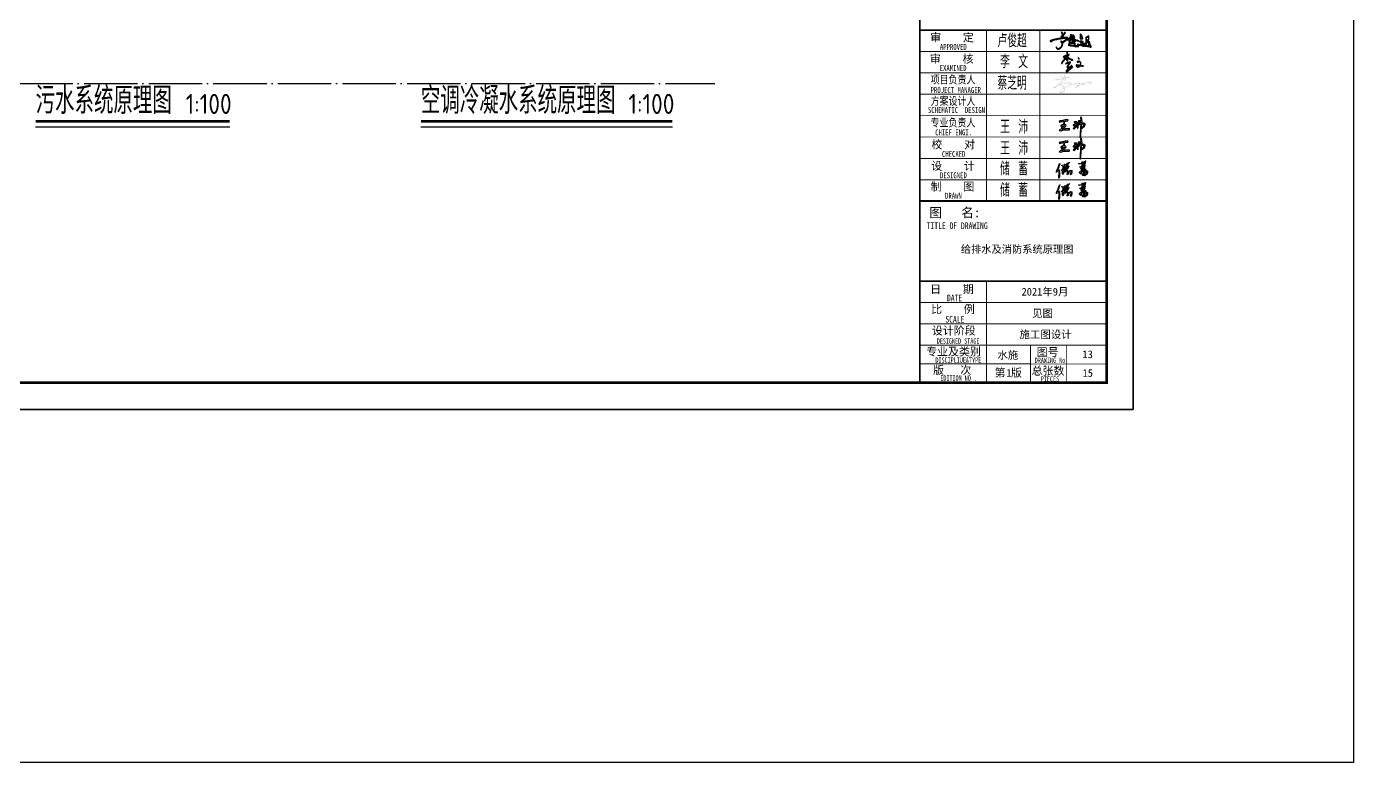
# Model space of a CAD drawing. Extents: x 27938 to 1507990, y 110129 to 923079.
# Drawn here: x 1253718 to 1303443, y 631062 to 658623 of the extents above; entities that cross this region are included whole.
import ezdxf
from ezdxf.enums import TextEntityAlignment as Align

# ---------------------------------------------------------------- set-up
doc = ezdxf.new("R2010")
doc.units = 0
doc.header["$LTSCALE"] = 1000
doc.header["$MEASUREMENT"] = 0
doc.linetypes.add('DASH', pattern=[0.35, 0.25, -0.1])
doc.linetypes.add('DOTE', pattern=[2.42, 2, -0.2, 0.02, -0.2])
for name, color, linetype in [('----给排水', 4, 'Continuous'), ('DIM_SYMB', 3, 'Continuous'), ('TWT', 7, 'Continuous'), ('TWT_TITLE', 7, 'Continuous'), ('图框', 140, 'Continuous'), ('图签文字', 147, 'Continuous'), ('电子签名-李文', 7, 'DASH'), ('签名-水', 7, 'Continuous')]:
    doc.layers.add(name, color=color, linetype=linetype)
doc.layers.add('可改文字', color=6, linetype='Continuous', lineweight=18)
doc.layers.add('图签', color=147, linetype='Continuous', lineweight=18)
doc.styles.get("Standard").update_dxf_attribs({"font": 'gbenor.shx', "bigfont": 'gbcbig.shx'})
doc.styles.add('宋体', font='', dxfattribs={"height": 50})
doc.styles.add('建筑图签-1', font='simhei.ttf', dxfattribs={"width": 0.7})
doc.styles.add('建筑图签-2', font='TXT.shx', dxfattribs={"width": 0.5, "bigfont": 'HZTXT.shx'})
doc.styles.get('宋体').set_extended_font_data('SimSun')

# ---------------------------------------------------------------- blocks, each defined once
blk = doc.blocks.new('ljc')
at = {"linetype": 'Continuous'}
h = blk.add_hatch(color=0, dxfattribs=at)
h.paths.add_polyline_path([(2023, 1568), (2019, 1564), (2020, 1562), (2024, 1562), (2022, 1552), (1955, 1538), (1933, 1530), (1930, 1527), (1929, 1525), (1931, 1523), (1944, 1524), (1946, 1526), (1942, 1528), (1960, 1535), (1967, 1535), (1975, 1538), (1985, 1539), (1998, 1543), (2010, 1544), (2018, 1547), (2025, 1546), (2035, 1549), (2061, 1550), (2052, 1537), (2042, 1528), (2028, 1521), (2023, 1521), (2018, 1526), (2015, 1527), (2013, 1525), (2013, 1521), (2019, 1516), (2022, 1508), (2022, 1494), (2012, 1477), (2000, 1469), (1988, 1467), (1982, 1473), (1980, 1480), (1978, 1482), (1978, 1475), (1981, 1468), (1988, 1463), (1994, 1463), (2005, 1467), (2018, 1478), (2027, 1493), (2028, 1504), (2025, 1517), (2033, 1518), (2054, 1533), (2067, 1549), (2067, 1552), (2064, 1555), (2029, 1553), (2036, 1575), (2049, 1591), (2047, 1593), (2043, 1592), (2028, 1573), (2025, 1589), (2021, 1597), (2018, 1599), (2017, 1597), (2020, 1590)])
h.paths.add_polyline_path([(2081, 1522), (2081, 1528), (2075, 1541), (2093, 1562), (2097, 1572), (2094, 1577), (2087, 1576), (2089, 1572), (2092, 1572), (2091, 1567), (2080, 1551), (2066, 1537), (2065, 1535), (2067, 1533), (2073, 1535), (2077, 1523), (2077, 1513), (2072, 1496), (2072, 1492), (2074, 1490), (2078, 1494), (2083, 1510), (2099, 1510), (2119, 1507), (2119, 1500), (2116, 1496), (2108, 1493), (2087, 1496), (2084, 1492), (2087, 1489), (2103, 1488), (2122, 1483), (2140, 1484), (2148, 1482), (2152, 1486), (2152, 1491), (2148, 1488), (2125, 1488), (2114, 1490), (2124, 1499), (2126, 1509), (2121, 1512), (2119, 1511), (2108, 1514), (2124, 1523), (2132, 1532), (2130, 1535), (2121, 1536), (2115, 1533), (2109, 1533), (2123, 1555), (2121, 1559), (2114, 1557), (2116, 1564), (2115, 1569), (2111, 1573), (2105, 1572), (2093, 1554)])
h.paths.add_polyline_path([(2089, 1535), (2097, 1535), (2112, 1551), (2116, 1552), (2111, 1543), (2099, 1528), (2101, 1526), (2114, 1528), (2121, 1531), (2124, 1530), (2118, 1524), (2101, 1515), (2084, 1514), (2084, 1518)], flags=16)
h.paths.add_polyline_path([(2093, 1537), (2095, 1540), (2103, 1546), (2096, 1537)], flags=16)
h.paths.add_polyline_path([(2093, 1544), (2094, 1549), (2106, 1568), (2109, 1569), (2111, 1567), (2108, 1554), (2104, 1550)], flags=16)
h.paths.add_polyline_path([(2141, 1534), (2138, 1533), (2137, 1531), (2142, 1527), (2155, 1522), (2158, 1523), (2153, 1528)])
h.paths.add_polyline_path([(2175, 1522), (2173, 1524), (2172, 1546), (2183, 1545), (2185, 1547), (2183, 1557), (2178, 1566), (2177, 1561), (2180, 1556), (2181, 1550), (2175, 1550), (2170, 1554), (2169, 1574), (2171, 1574), (2175, 1569), (2176, 1571), (2170, 1579), (2167, 1579), (2165, 1577), (2164, 1562), (2166, 1553), (2163, 1553), (2162, 1551), (2167, 1547), (2169, 1537), (2169, 1524), (2166, 1521), (2165, 1517), (2168, 1513), (2170, 1513), (2173, 1517), (2180, 1517), (2178, 1502), (2175, 1500), (2167, 1499), (2175, 1496), (2180, 1497), (2183, 1500), (2184, 1511), (2187, 1521), (2185, 1523)])
h.paths.add_polyline_path([(2233, 1542), (2233, 1564), (2231, 1567), (2215, 1558), (2210, 1557), (2206, 1552), (2211, 1548), (2211, 1551), (2229, 1560), (2228, 1542), (2227, 1537), (2224, 1533), (2220, 1534), (2213, 1542), (2211, 1543), (2209, 1541), (2209, 1508), (2189, 1508), (2187, 1506), (2191, 1503), (2213, 1503), (2217, 1511), (2222, 1516), (2232, 1518), (2234, 1513), (2234, 1505), (2227, 1505), (2232, 1502), (2232, 1500), (2228, 1497), (2229, 1493), (2239, 1495), (2243, 1489), (2243, 1486), (2212, 1492), (2189, 1492), (2179, 1494), (2176, 1496), (2167, 1496), (2164, 1498), (2154, 1499), (2147, 1503), (2144, 1503), (2143, 1501), (2144, 1498), (2153, 1494), (2174, 1491), (2186, 1487), (2211, 1487), (2222, 1484), (2230, 1484), (2243, 1480), (2249, 1480), (2251, 1482), (2244, 1496), (2246, 1499), (2238, 1503), (2239, 1513), (2237, 1520), (2233, 1523), (2224, 1522), (2214, 1516), (2212, 1522), (2213, 1536), (2220, 1530), (2228, 1530), (2230, 1532)])
at = {"color": 0, "linetype": 'Continuous', "elevation": 16426272}
for points in [[(1930, 1527), (1929, 1525), (1931, 1523), (1944, 1524), (1946, 1526), (1942, 1528), (1960, 1535), (1967, 1535), (1975, 1538), (1985, 1539), (1998, 1543), (2010, 1544), (2018, 1547), (2025, 1546), (2035, 1549), (2061, 1550), (2052, 1537), (2042, 1528), (2028, 1521), (2023, 1521), (2018, 1526), (2015, 1527), (2013, 1525), (2013, 1521), (2019, 1516), (2022, 1508), (2022, 1494), (2012, 1477), (2000, 1469), (1988, 1467), (1982, 1473), (1980, 1480), (1978, 1482), (1978, 1475), (1981, 1468), (1988, 1463), (1994, 1463), (2005, 1467), (2018, 1478), (2027, 1493), (2028, 1504), (2025, 1517), (2033, 1518), (2054, 1533), (2067, 1549), (2067, 1552), (2064, 1555), (2029, 1553), (2036, 1575), (2049, 1591), (2047, 1593), (2043, 1592), (2028, 1573), (2025, 1589), (2021, 1597), (2018, 1599), (2017, 1597), (2020, 1590), (2023, 1568), (2019, 1564), (2020, 1562), (2024, 1562), (2022, 1552), (1955, 1538), (1933, 1530), (1930, 1527)], [(2016, 1561), (2015, 1560), (2017, 1560), (2016, 1561)], [(2017, 1562), (2016, 1561), (2019, 1561), (2017, 1562)], [(2066, 1537), (2065, 1535), (2067, 1533), (2073, 1535), (2077, 1523), (2077, 1513), (2072, 1496), (2072, 1492), (2074, 1490), (2078, 1494), (2083, 1510), (2099, 1510), (2119, 1507), (2119, 1500), (2116, 1496), (2108, 1493), (2087, 1496), (2084, 1492), (2087, 1489), (2103, 1488), (2122, 1483), (2140, 1484), (2148, 1482), (2152, 1486), (2152, 1491), (2148, 1488), (2125, 1488), (2114, 1490), (2124, 1499), (2126, 1509), (2121, 1512), (2119, 1511), (2108, 1514), (2124, 1523), (2132, 1532), (2130, 1535), (2121, 1536), (2115, 1533), (2109, 1533), (2123, 1555), (2121, 1559), (2114, 1557), (2116, 1564), (2115, 1569), (2111, 1573), (2105, 1572), (2093, 1554), (2081, 1522), (2081, 1528), (2075, 1541), (2093, 1562), (2097, 1572), (2094, 1577), (2087, 1576), (2089, 1572), (2092, 1572), (2091, 1567), (2080, 1551), (2066, 1537)], [(2093, 1544), (2094, 1549), (2106, 1568), (2109, 1569), (2111, 1567), (2108, 1554), (2104, 1550), (2093, 1544)], [(2144, 1503), (2143, 1501), (2144, 1498), (2153, 1494), (2174, 1491), (2186, 1487), (2211, 1487), (2222, 1484), (2230, 1484), (2243, 1480), (2249, 1480), (2251, 1482), (2244, 1496), (2246, 1499), (2238, 1503), (2239, 1513), (2237, 1520), (2233, 1523), (2224, 1522), (2214, 1516), (2212, 1522), (2213, 1536), (2220, 1530), (2228, 1530), (2230, 1532), (2233, 1542), (2233, 1564), (2231, 1567), (2215, 1558), (2210, 1557), (2206, 1552), (2211, 1548), (2211, 1551), (2229, 1560), (2228, 1542), (2227, 1537), (2224, 1533), (2220, 1534), (2213, 1542), (2211, 1543), (2209, 1541), (2209, 1508), (2189, 1508), (2187, 1506), (2191, 1503), (2213, 1503), (2217, 1511), (2222, 1516), (2232, 1518), (2234, 1513), (2234, 1505), (2227, 1505), (2232, 1502), (2232, 1500), (2228, 1497), (2229, 1493), (2239, 1495), (2243, 1489), (2243, 1486), (2212, 1492), (2189, 1492), (2179, 1494), (2176, 1496), (2167, 1496), (2164, 1498), (2154, 1499), (2147, 1503), (2144, 1503)], [(2163, 1553), (2162, 1551), (2167, 1547), (2169, 1537), (2169, 1524), (2166, 1521), (2165, 1517), (2168, 1513), (2170, 1513), (2173, 1517), (2180, 1517), (2178, 1502), (2175, 1500), (2167, 1499), (2175, 1496), (2180, 1497), (2183, 1500), (2184, 1511), (2187, 1521), (2185, 1523), (2175, 1522), (2173, 1524), (2172, 1546), (2183, 1545), (2185, 1547), (2183, 1557), (2178, 1566), (2177, 1561), (2180, 1556), (2181, 1550), (2175, 1550), (2170, 1554), (2169, 1574), (2171, 1574), (2175, 1569), (2176, 1571), (2170, 1579), (2167, 1579), (2165, 1577), (2164, 1562), (2166, 1553), (2163, 1553)], [(2177, 1569), (2176, 1570), (2175, 1567), (2177, 1565), (2177, 1569)], [(2084, 1514), (2084, 1518), (2089, 1535), (2097, 1535), (2112, 1551), (2116, 1552), (2111, 1543), (2099, 1528), (2101, 1526), (2114, 1528), (2121, 1531), (2124, 1530), (2118, 1524), (2101, 1515), (2084, 1514)], [(2093, 1537), (2095, 1540), (2103, 1546), (2096, 1537), (2093, 1537)], [(2138, 1533), (2137, 1531), (2142, 1527), (2155, 1522), (2158, 1523), (2153, 1528), (2141, 1534), (2138, 1533)]]:
    blk.add_lwpolyline(points, dxfattribs=at)
blk = doc.blocks.new('A$C44B256A7')
at = {"layer": '电子签名-李文'}
h = blk.add_hatch(color=0, dxfattribs=at)
h.dxf.hatch_style = 1
h.paths.add_polyline_path([(934, -1198), (941, -1210), (956, -1216), (968, -1207), (992, -1199), (1012, -1194), (1037, -1192), (1054, -1200), (1076, -1215), (1093, -1230), (1096, -1243), (1095, -1265), (1092, -1286), (1086, -1310), (1075, -1335), (1059, -1365), (1039, -1388), (1024, -1405), (1007, -1416), (991, -1423), (973, -1429), (958, -1429), (945, -1423), (936, -1414), (927, -1402), (919, -1391), (910, -1376), (910, -1366), (915, -1361), (935, -1366), (957, -1369), (977, -1373), (1002, -1377), (1020, -1380), (1055, -1386), (1075, -1389), (1102, -1393), (1140, -1392), (1169, -1396), (1199, -1396), (1222, -1404), (1226, -1395), (1230, -1384), (1221, -1380), (1202, -1379), (1168, -1378), (1110, -1373), (1073, -1371), (1046, -1369), (997, -1351), (972, -1349), (946, -1344), (925, -1342), (903, -1340), (893, -1348), (890, -1366), (894, -1381), (897, -1390), (916, -1418), (935, -1434), (951, -1442), (978, -1445), (993, -1442), (1013, -1435), (1029, -1424), (1042, -1415), (1055, -1395), (1073, -1371), (1079, -1362), (1095, -1333), (1111, -1306), (1111, -1281), (1114, -1251), (1116, -1233), (1101, -1208), (1084, -1194), (1069, -1182), (1055, -1176), (1037, -1171), (1016, -1172), (990, -1176), (970, -1183), (958, -1186), (940, -1186), (934, -1191)])
h.paths.add_polyline_path([(987, -1030), (1007, -1049), (1020, -1066), (1032, -1071), (1036, -1064), (1030, -1052), (1020, -1039), (1013, -1028), (1006, -1017), (992, -1016), (986, -1024)])
h.paths.add_polyline_path([(395, -1278), (403, -1295), (420, -1295), (516, -1261), (580, -1237), (606, -1225), (604, -1242), (569, -1289), (521, -1338), (502, -1370), (469, -1415), (459, -1437), (466, -1461), (473, -1463), (505, -1473), (561, -1464), (589, -1463), (635, -1455), (656, -1452), (683, -1449), (699, -1446), (687, -1462), (666, -1475), (650, -1485), (642, -1496), (607, -1527), (583, -1544), (580, -1546), (575, -1557), (545, -1583), (532, -1592), (516, -1602), (509, -1608), (462, -1636), (449, -1640), (446, -1634), (474, -1608), (494, -1591), (506, -1568), (523, -1548), (531, -1543), (553, -1516), (584, -1491), (603, -1465), (635, -1430), (668, -1402), (694, -1383), (693, -1366), (669, -1376), (650, -1395), (619, -1417), (594, -1442), (569, -1472), (533, -1499), (492, -1545), (460, -1590), (425, -1625), (417, -1648), (432, -1658), (463, -1657), (488, -1643), (516, -1628), (543, -1606), (571, -1586), (603, -1554), (635, -1533), (664, -1502), (690, -1485), (715, -1464), (726, -1446), (732, -1424), (710, -1420), (656, -1427), (590, -1434), (534, -1446), (510, -1444), (492, -1444), (486, -1428), (519, -1384), (565, -1324), (604, -1274), (630, -1231), (626, -1201), (589, -1206), (563, -1218), (528, -1229), (519, -1232), (499, -1236), (473, -1243), (448, -1253), (428, -1261), (405, -1271), (394, -1276)])
edge = h.paths.add_edge_path()
edge.add_line((470, -744), (463, -751))
edge.add_line((479, -744), (470, -744))
edge.add_line((486, -757), (479, -744))
edge.add_line((488, -983), (488, -948))
edge.add_line((505, -985), (488, -983))
edge.add_line((531, -998), (505, -985))
edge.add_line((559, -1019), (531, -998))
edge.add_line((586, -1042), (559, -1019))
edge.add_line((649, -1079), (586, -1042))
edge.add_line((698, -1095), (649, -1079))
edge.add_line((735, -1105), (698, -1095))
edge.add_line((727, -1120), (735, -1105))
edge.add_line((692, -1122), (727, -1120))
edge.add_line((655, -1122), (692, -1122))
edge.add_line((675, -1107), (655, -1122))
edge.add_line((627, -1093), (675, -1107))
edge.add_line((570, -1058), (627, -1093))
edge.add_line((495, -1007), (570, -1058))
edge.add_line((490, -1012), (495, -1007))
edge.add_line((495, -1144), (490, -1012))
edge.add_line((491, -1152), (495, -1144))
edge.add_line((471, -1149), (491, -1152))
edge.add_line((413, -1057), (471, -1149))
edge.add_line((371, -1021), (413, -1057))
edge.add_line((341, -1002), (371, -1021))
edge.add_line((314, -991), (341, -1002))
edge.add_line((286, -969), (314, -991))
edge.add_line((297, -954), (286, -969))
edge.add_line((497, -860), (487, -865))
edge.add_line((563, -849), (497, -860))
edge.add_line((565, -866), (563, -849))
edge.add_line((448, -990), (471, -966))
edge.add_line((239, -1246), (448, -990))
edge.add_line((247, -1268), (239, -1246))
edge.add_line((227, -1272), (247, -1268))
edge.add_line((213, -1252), (227, -1272))
edge.add_line((221, -1213), (213, -1252))
edge.add_line((366, -1049), (221, -1213))
edge.add_line((531, -873), (487, -920))
edge.add_line((523, -874), (531, -873))
edge.add_line((444, -905), (468, -895))
edge.add_line((350, -952), (444, -905))
edge.add_line((322, -977), (350, -952))
edge.add_line((376, -998), (322, -977))
edge.add_line((410, -1028), (376, -998))
edge.add_line((430, -1046), (410, -1028))
edge.add_line((458, -1093), (430, -1046))
edge.add_line((476, -1116), (458, -1093))
edge.add_line((463, -751), (470, -938))
h = blk.add_hatch(color=0, dxfattribs=at)
h.dxf.hatch_style = 1
h.paths.add_polyline_path([(401, -1047), (383, -1031), (366, -1049), (221, -1213), (213, -1252), (227, -1272), (247, -1268), (239, -1246)])
h.paths.add_polyline_path([(414, -1032), (410, -1028), (397, -1017), (383, -1031), (401, -1047)])
h = blk.add_hatch(color=0, dxfattribs=at)
h.dxf.hatch_style = 1
h.paths.add_polyline_path([(322, -977), (350, -952), (444, -905), (468, -895), (468, -874), (297, -954), (286, -969), (314, -991), (341, -1002), (371, -1021), (383, -1031), (397, -1017), (376, -998)])
h = blk.add_hatch(color=0, dxfattribs=at)
h.dxf.hatch_style = 1
h.paths.add_polyline_path([(470, -938), (397, -1017), (414, -1031), (448, -990), (471, -966), (476, -1116), (458, -1093), (430, -1046), (414, -1032), (401, -1047), (413, -1057), (471, -1149), (491, -1152), (495, -1144), (490, -1012), (495, -1007), (570, -1058), (627, -1093), (675, -1107), (655, -1122), (692, -1122), (727, -1120), (735, -1105), (698, -1095), (649, -1079), (586, -1042), (559, -1019), (531, -998), (505, -985), (488, -983), (488, -948), (565, -866), (563, -849), (497, -860), (487, -865), (486, -757), (479, -744), (470, -744), (463, -751)])
h.paths.add_polyline_path([(487, -888), (535, -869), (487, -920)], flags=16)
h = blk.add_hatch(color=0, dxfattribs=at)
h.dxf.hatch_style = 1
h.paths.add_polyline_path([(604, -1432), (594, -1442), (576, -1464), (589, -1463), (607, -1460), (636, -1429)])
h.paths.add_polyline_path([(1055, -1386), (1061, -1387), (1073, -1371), (1055, -1370), (1043, -1384)])
at = {"layer": '电子签名-李文', "color": 0}
for p, q in [((221, -1213, 0), (213, -1252, 0)), ((366, -1049, 0), (221, -1213, 0)), ((239, -1246, 0), (448, -990, 0)), ((297, -954, 0), (286, -969, 0)), ((286, -969, 0), (314, -991, 0)), ((468, -874, 0), (297, -954, 0)), ((314, -991, 0), (341, -1002, 0)), ((322, -977, 0), (350, -952, 0)), ((376, -998, 0), (322, -977, 0)), ((341, -1002, 0), (371, -1021, 0)), ((350, -952, 0), (444, -905, 0)), ((470, -938, 0), (366, -1049, 0)), ((371, -1021, 0), (413, -1057, 0)), ((410, -1028, 0), (376, -998, 0)), ((430, -1046, 0), (410, -1028, 0)), ((413, -1057, 0), (471, -1149, 0)), ((458, -1093, 0), (430, -1046, 0)), ((444, -905, 0), (468, -895, 0)), ((448, -990, 0), (471, -966, 0)), ((476, -1116, 0), (458, -1093, 0)), ((470, -744, 0), (463, -751, 0)), ((463, -751, 0), (470, -938, 0)), ((479, -744, 0), (470, -744, 0)), ((471, -966, 0), (476, -1116, 0)), ((471, -1149, 0), (491, -1152, 0)), ((486, -757, 0), (479, -744, 0)), ((487, -865, 0), (486, -757, 0)), ((497, -860, 0), (487, -865, 0)), ((531, -873, 0), (487, -920, 0)), ((487, -888, 0), (523, -874, 0)), ((487, -920, 0), (487, -888, 0)), ((488, -948, 0), (565, -866, 0)), ((488, -983, 0), (488, -948, 0)), ((505, -985, 0), (488, -983, 0)), ((490, -1012, 0), (495, -1007, 0)), ((495, -1144, 0), (490, -1012, 0)), ((491, -1152, 0), (495, -1144, 0)), ((495, -1007, 0), (570, -1058, 0)), ((563, -849, 0), (497, -860, 0)), ((531, -998, 0), (505, -985, 0)), ((523, -874, 0), (531, -873, 0)), ((559, -1019, 0), (531, -998, 0)), ((586, -1042, 0), (559, -1019, 0)), ((565, -866, 0), (563, -849, 0)), ((570, -1058, 0), (627, -1093, 0)), ((649, -1079, 0), (586, -1042, 0)), ((627, -1093, 0), (675, -1107, 0)), ((698, -1095, 0), (649, -1079, 0)), ((675, -1107, 0), (655, -1122, 0)), ((655, -1122, 0), (692, -1122, 0)), ((692, -1122, 0), (727, -1120, 0)), ((735, -1105, 0), (698, -1095, 0)), ((727, -1120, 0), (735, -1105, 0)), ((213, -1252, 0), (227, -1272, 0)), ((227, -1272, 0), (247, -1268, 0)), ((247, -1268, 0), (239, -1246, 0))]:
    blk.add_line(p, q, dxfattribs=at)
at = {"layer": '电子签名-李文', "color": 0, "elevation": 0}
for points in [[(395, -1278), (403, -1295), (420, -1295), (516, -1261), (580, -1237), (606, -1225), (604, -1242), (569, -1289), (521, -1338), (502, -1370), (469, -1415), (459, -1437), (466, -1461), (473, -1463), (505, -1473), (561, -1464), (589, -1463), (635, -1455), (656, -1452), (683, -1449), (699, -1446), (687, -1462), (666, -1475), (650, -1485), (642, -1496), (607, -1527), (583, -1544), (580, -1546), (575, -1557), (545, -1583), (532, -1592), (516, -1602), (509, -1608), (462, -1636), (449, -1640), (446, -1634), (474, -1608), (494, -1591), (506, -1568), (523, -1548), (531, -1543), (553, -1516), (584, -1491), (603, -1465), (635, -1430), (668, -1402), (694, -1383), (693, -1366), (669, -1376), (650, -1395), (619, -1417), (594, -1442), (569, -1472), (533, -1499), (492, -1545), (460, -1590), (425, -1625), (417, -1648), (432, -1658), (463, -1657), (488, -1643), (516, -1628), (543, -1606), (571, -1586), (603, -1554), (635, -1533), (664, -1502), (690, -1485), (715, -1464), (726, -1446), (732, -1424), (710, -1420), (656, -1427), (590, -1434), (534, -1446), (510, -1444), (492, -1444), (486, -1428), (519, -1384), (565, -1324), (604, -1274), (630, -1231), (626, -1201), (589, -1206), (563, -1218), (528, -1229), (519, -1232), (499, -1236), (473, -1243), (448, -1253), (428, -1261), (405, -1271), (394, -1276), (395, -1278)], [(934, -1198), (941, -1210), (956, -1216), (968, -1207), (992, -1199), (1012, -1194), (1037, -1192), (1054, -1200), (1076, -1215), (1093, -1230), (1096, -1243), (1095, -1265), (1092, -1286), (1086, -1310), (1075, -1335), (1059, -1365), (1039, -1388), (1024, -1405), (1007, -1416), (991, -1423), (973, -1429), (958, -1429), (945, -1423), (936, -1414), (927, -1402), (919, -1391), (910, -1376), (910, -1366), (915, -1361), (935, -1366), (957, -1369), (977, -1373), (1002, -1377), (1020, -1380), (1055, -1386), (1075, -1389), (1102, -1393), (1140, -1392), (1169, -1396), (1199, -1396), (1222, -1404), (1226, -1395), (1230, -1384), (1221, -1380), (1202, -1379), (1168, -1378), (1110, -1373), (1073, -1371), (1046, -1369), (997, -1351), (972, -1349), (946, -1344), (925, -1342), (903, -1340), (893, -1348), (890, -1366), (894, -1381), (897, -1390), (916, -1418), (935, -1434), (951, -1442), (978, -1445), (993, -1442), (1013, -1435), (1029, -1424), (1042, -1415), (1055, -1395), (1073, -1371), (1079, -1362), (1095, -1333), (1111, -1306), (1111, -1281), (1114, -1251), (1116, -1233), (1101, -1208), (1084, -1194), (1069, -1182), (1055, -1176), (1037, -1171), (1016, -1172), (990, -1176), (970, -1183), (958, -1186), (940, -1186), (934, -1191), (934, -1198)], [(987, -1030), (1007, -1049), (1020, -1066), (1032, -1071), (1036, -1064), (1030, -1052), (1020, -1039), (1013, -1028), (1006, -1017), (992, -1016), (986, -1024), (987, -1030)]]:
    blk.add_lwpolyline(points, dxfattribs=at)
blk = doc.blocks.new('jhsarg')
at = {"linetype": 'Continuous'}
h = blk.add_hatch(color=256, dxfattribs=at)
h.paths.add_polyline_path([(375.5, 273), (366.5, 254), (364.5, 243), (362.5, 241), (363.5, 239), (364.5, 238), (367.5, 247), (366.5, 248), (376.5, 269), (384.5, 292), (388.5, 297), (386.5, 299), (381.5, 293)])
h.paths.add_polyline_path([(381.5, 251), (376.5, 258), (374.5, 258), (373.5, 256), (378.5, 251), (381.5, 238), (380.5, 200), (382.5, 199), (384.5, 213), (383.5, 242)])
h.paths.add_polyline_path([(410.5, 284), (403.5, 289), (399.5, 288), (399.5, 285), (404.5, 283), (405.5, 284), (409.5, 279), (409.5, 270), (404.5, 259), (407.5, 261), (411.5, 269), (412.5, 279)], flags=17)
h.paths.add_polyline_path([(441.5, 296), (452.5, 305), (454.5, 310), (447.5, 304), (439.5, 304), (437.5, 298), (433.5, 295), (424.5, 293), (418.5, 294), (416.5, 292), (420.5, 286), (420.5, 272), (417.5, 255), (410.5, 236), (408.5, 238), (408.5, 243), (405.5, 250), (400.5, 255), (397.5, 255), (397.5, 253), (403.5, 248), (405.5, 244), (405.5, 228), (408.5, 224), (410.5, 226), (414.5, 235), (421.5, 269), (421.5, 289), (435.5, 293), (435.5, 285), (426.5, 261), (429.5, 260), (433.5, 268), (439.5, 275), (441.5, 273), (438.5, 265), (424.5, 242), (428.5, 241), (429.5, 247), (433.5, 251), (435.5, 251), (438.5, 247), (439.5, 235), (436.5, 223), (440.5, 222), (451.5, 241), (457.5, 247), (463.5, 250), (466.5, 247), (466.5, 244), (460.5, 230), (460.5, 223), (464.5, 220), (467.5, 225), (470.5, 239), (469.5, 241), (471.5, 245), (466.5, 252), (461.5, 253), (451.5, 246), (442.5, 233), (441.5, 248), (438.5, 254), (435.5, 256), (439.5, 261), (448.5, 281), (447.5, 284), (445.5, 284), (439.5, 280), (437.5, 277), (435.5, 278)])
h.paths.add_polyline_path([(545.5, 311), (540.5, 311), (539.5, 308), (541.5, 305), (539.5, 303), (526.5, 300), (518.5, 300), (517.5, 298), (521.5, 295), (527.5, 298), (539.5, 300), (541.5, 295), (540.5, 284), (537.5, 281), (524.5, 276), (527.5, 273), (538.5, 278), (541.5, 277), (543.5, 280), (547.5, 282), (551.5, 279), (546.5, 274), (531.5, 265), (532.5, 263), (535.5, 263), (548.5, 271), (550.5, 270), (542.5, 261), (536.5, 257), (538.5, 252), (530.5, 247), (523.5, 239), (523.5, 235), (528.5, 234), (528.5, 229), (531.5, 227), (533.5, 229), (534.5, 236), (546.5, 247), (553.5, 250), (565.5, 250), (570.5, 244), (557.5, 236), (555.5, 237), (555.5, 241), (557.5, 246), (552.5, 246), (553.5, 234), (544.5, 223), (544.5, 218), (546.5, 216), (559.5, 215), (572.5, 224), (579.5, 235), (579.5, 241), (577.5, 246), (567.5, 254), (565.5, 259), (566.5, 261), (561.5, 263), (560.5, 261), (564.5, 255), (563.5, 253), (551.5, 253), (540.5, 247), (536.5, 243), (534.5, 244), (537.5, 249), (554.5, 262), (553.5, 265), (550.5, 265), (551.5, 267), (553.5, 265), (552.5, 268), (560.5, 276), (560.5, 278), (556.5, 281), (563.5, 287), (563.5, 289), (557.5, 291), (562.5, 304), (564.5, 317), (561.5, 317), (559.5, 313), (547.5, 308)])
h.paths.add_polyline_path([(558.5, 309), (558.5, 300), (554.5, 299), (550.5, 302), (546.5, 300), (548.5, 297), (552.5, 296), (550.5, 290), (544.5, 285), (542.5, 288), (543.5, 289), (544.5, 302)], flags=16)
h.paths.add_polyline_path([(552.5, 290), (553.5, 289), (551.5, 289)], flags=16)
h.paths.add_polyline_path([(549.5, 283), (550.5, 282), (548.5, 282)], flags=16)
h.paths.add_polyline_path([(553.5, 284), (554.5, 283), (552.5, 283), (553.5, 282), (551.5, 282), (552.5, 283)], flags=16)
h.paths.add_polyline_path([(571.5, 248), (575.5, 243), (576.5, 236), (567.5, 223), (559.5, 217), (555.5, 219), (555.5, 225), (556.5, 226), (557.5, 233), (571.5, 244)], flags=16)
h.paths.add_polyline_path([(550.5, 226), (553.5, 226), (554.5, 219), (549.5, 219), (549.5, 225)], flags=16)
for points in [[(363.5, 239), (362.5, 241), (364.5, 243), (366.5, 254), (375.5, 273), (381.5, 293), (386.5, 299), (388.5, 297), (384.5, 292), (376.5, 269), (366.5, 248), (367.5, 247), (364.5, 238), (363.5, 239)], [(397.5, 253), (397.5, 255), (400.5, 255), (405.5, 250), (408.5, 243), (408.5, 238), (410.5, 236), (417.5, 255), (420.5, 272), (420.5, 286), (416.5, 292), (418.5, 294), (424.5, 293), (433.5, 295), (437.5, 298), (439.5, 304), (447.5, 304), (454.5, 310), (452.5, 305), (441.5, 296), (435.5, 278), (437.5, 277), (439.5, 280), (445.5, 284), (447.5, 284), (448.5, 281), (439.5, 261), (435.5, 256), (438.5, 254), (441.5, 248), (442.5, 233), (451.5, 246), (461.5, 253), (466.5, 252), (471.5, 245), (469.5, 241), (470.5, 239), (467.5, 225), (464.5, 220), (460.5, 223), (460.5, 230), (466.5, 244), (466.5, 247), (463.5, 250), (457.5, 247), (451.5, 241), (440.5, 222), (436.5, 223), (439.5, 235), (438.5, 247), (435.5, 251), (433.5, 251), (429.5, 247), (428.5, 241), (424.5, 242), (438.5, 265), (441.5, 273), (439.5, 275), (433.5, 268), (429.5, 260), (426.5, 261), (435.5, 285), (435.5, 293), (421.5, 289), (421.5, 269), (414.5, 235), (410.5, 226), (408.5, 224), (405.5, 228), (405.5, 244), (403.5, 248), (397.5, 253)], [(399.5, 285), (399.5, 288), (403.5, 289), (410.5, 284), (412.5, 279), (411.5, 269), (407.5, 261), (404.5, 259), (409.5, 270), (409.5, 279), (405.5, 284), (404.5, 283), (399.5, 285)], [(517.5, 298), (518.5, 300), (526.5, 300), (539.5, 303), (541.5, 305), (539.5, 308), (540.5, 311), (545.5, 311), (547.5, 308), (559.5, 313), (561.5, 317), (564.5, 317), (562.5, 304), (557.5, 291), (563.5, 289), (563.5, 287), (556.5, 281), (560.5, 278), (560.5, 276), (552.5, 268), (554.5, 262), (537.5, 249), (534.5, 244), (536.5, 243), (540.5, 247), (551.5, 253), (563.5, 253), (564.5, 255), (560.5, 261), (561.5, 263), (566.5, 261), (565.5, 259), (567.5, 254), (577.5, 246), (579.5, 241), (579.5, 235), (572.5, 224), (559.5, 215), (546.5, 216), (544.5, 218), (544.5, 223), (553.5, 234), (552.5, 246), (557.5, 246), (555.5, 241), (555.5, 237), (557.5, 236), (570.5, 244), (565.5, 250), (553.5, 250), (546.5, 247), (534.5, 236), (533.5, 229), (531.5, 227), (528.5, 229), (528.5, 234), (523.5, 235), (523.5, 239), (530.5, 247), (538.5, 252), (536.5, 257), (542.5, 261), (550.5, 270), (548.5, 271), (535.5, 263), (532.5, 263), (531.5, 265), (546.5, 274), (551.5, 279), (547.5, 282), (543.5, 280), (541.5, 277), (538.5, 278), (527.5, 273), (524.5, 276), (537.5, 281), (540.5, 284), (541.5, 295), (539.5, 300), (527.5, 298), (521.5, 295), (517.5, 298)], [(543.5, 289), (542.5, 288), (544.5, 285), (550.5, 290), (552.5, 296), (548.5, 297), (546.5, 300), (550.5, 302), (554.5, 299), (558.5, 300), (558.5, 309), (544.5, 302), (543.5, 289)], [(549.5, 283), (548.5, 282), (550.5, 282), (549.5, 283)], [(552.5, 290), (551.5, 289), (553.5, 289), (552.5, 290)], [(552.5, 283), (551.5, 282), (553.5, 282), (552.5, 283)], [(553.5, 284), (552.5, 283), (554.5, 283), (553.5, 284)], [(373.5, 256), (374.5, 258), (376.5, 258), (381.5, 251), (383.5, 242), (384.5, 213), (382.5, 199), (380.5, 200), (381.5, 238), (378.5, 251), (373.5, 256)], [(550.5, 226), (549.5, 225), (549.5, 219), (554.5, 219), (553.5, 226), (550.5, 226)], [(551.5, 267), (550.5, 265), (553.5, 265), (551.5, 267)], [(556.5, 226), (555.5, 225), (555.5, 219), (559.5, 217), (567.5, 223), (576.5, 236), (575.5, 243), (571.5, 248), (571.5, 244), (557.5, 233), (556.5, 226)]]:
    blk.add_lwpolyline(points, dxfattribs=at)
blk = doc.blocks.new('王沛')
h = blk.add_hatch(color=7)
h.paths.add_polyline_path([(205, 110), (204, 111), (202, 111), (187, 96), (190, 92), (198, 100)])
h.paths.add_polyline_path([(141, 110), (141, 111), (143, 110), (140, 108)], flags=16)
h.paths.add_polyline_path([(130, 110), (135, 110), (134, 102), (129, 107)], flags=16)
h.paths.add_polyline_path([(232, 120), (238, 120), (243, 118), (243, 115), (233, 103), (230, 103), (229, 113), (230, 119)], flags=16)
h.paths.add_polyline_path([(206, 120), (205, 121), (201, 121), (187, 114), (186, 111), (191, 109), (201, 115), (205, 115), (207, 117)])
h.paths.add_polyline_path([(206, 130), (205, 131), (193, 131), (191, 128), (196, 125), (203, 124), (207, 127)])
h.paths.add_polyline_path([(159, 141), (158, 142), (144, 141), (126, 136), (118, 136), (113, 132), (115, 129), (137, 133), (136, 116), (130, 115), (123, 110), (123, 108), (130, 99), (114, 86), (120, 83), (140, 88), (165, 88), (168, 91), (168, 93), (165, 96), (128, 92), (135, 97), (138, 97), (148, 107), (150, 111), (148, 114), (141, 116), (141, 129), (144, 135), (158, 136), (161, 139)])
h.paths.add_polyline_path([(229, 153), (228, 154), (225, 153), (227, 137), (225, 135), (215, 135), (212, 132), (214, 130), (226, 130), (225, 123), (222, 123), (213, 118), (218, 127), (217, 128), (213, 126), (209, 121), (207, 110), (208, 99), (210, 98), (212, 100), (212, 113), (220, 117), (226, 118), (224, 105), (223, 62), (222, 55), (219, 54), (222, 49), (225, 49), (227, 51), (228, 98), (233, 98), (245, 108), (249, 115), (249, 119), (242, 124), (230, 125), (231, 130), (234, 132), (234, 134), (231, 136), (232, 144)])
at = {"color": 7, "linetype": 'Continuous', "elevation": 7849739}
for points in [[(159, 141), (158, 142), (144, 141), (126, 136), (118, 136), (113, 132), (115, 129), (137, 133), (136, 116), (130, 115), (123, 110), (123, 108), (130, 99), (114, 86), (120, 83), (140, 88), (165, 88), (168, 91), (168, 93), (165, 96), (128, 92), (135, 97), (138, 97), (148, 107), (150, 111), (148, 114), (141, 116), (141, 129), (144, 135), (158, 136), (161, 139), (159, 141)], [(229, 153), (228, 154), (225, 153), (227, 137), (225, 135), (215, 135), (212, 132), (214, 130), (226, 130), (225, 123), (222, 123), (213, 118), (218, 127), (217, 128), (213, 126), (209, 121), (207, 110), (208, 99), (210, 98), (212, 100), (212, 113), (220, 117), (226, 118), (224, 105), (223, 62), (222, 55), (219, 54), (222, 49), (225, 49), (227, 51), (228, 98), (233, 98), (245, 108), (249, 115), (249, 119), (242, 124), (230, 125), (231, 130), (234, 132), (234, 134), (231, 136), (232, 144), (229, 153)], [(130, 110), (135, 110), (134, 102), (129, 107), (130, 110)], [(141, 110), (141, 111), (143, 110), (140, 108), (141, 110)], [(206, 120), (205, 121), (201, 121), (187, 114), (186, 111), (191, 109), (201, 115), (205, 115), (207, 117), (206, 120)], [(205, 110), (204, 111), (202, 111), (187, 96), (190, 92), (198, 100), (205, 110)], [(206, 130), (205, 131), (193, 131), (191, 128), (196, 125), (203, 124), (207, 127), (206, 130)], [(232, 120), (238, 120), (243, 118), (243, 115), (233, 103), (230, 103), (229, 113), (230, 119), (232, 120)]]:
    blk.add_lwpolyline(points, dxfattribs=at)

msp = doc.modelspace()

# ---------------------------------------------------------------- hatches: boundary and pattern name
at = {"layer": '签名-水', "linetype": 'Continuous'}
h = msp.add_hatch(color=0, dxfattribs=at)
h.dxf.hatch_style = 1
h.paths.add_polyline_path([(1292604.7, 656704.5), (1292604.7, 656710.5), (1292610.7, 656716.5), (1292608.7, 656720.5), (1292616.7, 656726.5), (1292632.7, 656750.5), (1292642.7, 656714.5)], flags=16)
h.paths.add_polyline_path([(1292586.7, 656666.5), (1292586.7, 656672.5), (1292596.7, 656682.5), (1292606.7, 656682.5), (1292632.7, 656690.5), (1292646.7, 656690.5), (1292648.7, 656652.5), (1292644.7, 656638.5), (1292640.7, 656634.5), (1292628.7, 656632.5), (1292600.7, 656650.5)], flags=16)
h.paths.add_polyline_path([(1292454.7, 656164.5), (1292460.7, 656194.5), (1292468.7, 656202.5), (1292468.7, 656210.5), (1292476.7, 656214.5), (1292480.7, 656230.5), (1292486.7, 656232.5), (1292498.7, 656246.5), (1292506.7, 656250.5), (1292524.7, 656274.5), (1292534.7, 656276.5), (1292550.7, 656292.5), (1292562.7, 656298.5), (1292570.7, 656308.5), (1292586.7, 656312.5), (1292592.7, 656318.5), (1292596.7, 656318.5), (1292598.7, 656310.5), (1292604.7, 656304.5), (1292606.7, 656286.5), (1292610.7, 656278.5), (1292608.7, 656248.5), (1292578.7, 656204.5), (1292574.7, 656204.5), (1292550.7, 656180.5), (1292546.7, 656180.5), (1292518.7, 656160.5), (1292510.7, 656160.5), (1292502.7, 656154.5), (1292464.7, 656154.5)], flags=16)
h.paths.add_polyline_path([(1292434.7, 656174.5), (1292432.7, 656172.5), (1292438.7, 656152.5), (1292452.7, 656138.5), (1292472.7, 656132.5), (1292504.7, 656130.5), (1292508.7, 656134.5), (1292538.7, 656142.5), (1292552.7, 656150.5), (1292558.7, 656158.5), (1292568.7, 656162.5), (1292578.7, 656174.5), (1292582.7, 656172.5), (1292584.7, 656178.5), (1292606.7, 656198.5), (1292606.7, 656202.5), (1292614.7, 656210.5), (1292628.7, 656234.5), (1292634.7, 656264.5), (1292640.7, 656274.5), (1292632.7, 656284.5), (1292628.7, 656306.5), (1292624.7, 656310.5), (1292622.7, 656320.5), (1292616.7, 656326.5), (1292616.7, 656332.5), (1292622.7, 656332.5), (1292634.7, 656342.5), (1292650.7, 656348.5), (1292656.7, 656356.5), (1292664.7, 656356.5), (1292672.7, 656362.5), (1292694.7, 656368.5), (1292698.7, 656374.5), (1292704.7, 656374.5), (1292722.7, 656384.5), (1292730.7, 656384.5), (1292732.7, 656388.5), (1292742.7, 656390.5), (1292754.7, 656398.5), (1292762.7, 656398.5), (1292770.7, 656404.5), (1292806.7, 656414.5), (1292810.7, 656418.5), (1292830.7, 656422.5), (1292840.7, 656428.5), (1292848.7, 656428.5), (1292874.7, 656438.5), (1292884.7, 656438.5), (1292904.7, 656448.5), (1292914.7, 656446.5), (1292926.7, 656452.5), (1292950.7, 656456.5), (1292954.7, 656460.5), (1292960.7, 656458.5), (1292966.7, 656462.5), (1292994.7, 656464.5), (1293002.7, 656468.5), (1293138.7, 656480.5), (1293160.7, 656478.5), (1293170.7, 656474.5), (1293174.7, 656468.5), (1293170.7, 656460.5), (1293162.7, 656458.5), (1293154.7, 656450.5), (1293142.7, 656446.5), (1293080.7, 656404.5), (1293072.7, 656394.5), (1293060.7, 656388.5), (1293052.7, 656378.5), (1293048.7, 656378.5), (1293044.7, 656370.5), (1293036.7, 656370.5), (1293032.7, 656366.5), (1293036.7, 656362.5), (1293020.7, 656348.5), (1293022.7, 656336.5), (1293034.7, 656326.5), (1293042.7, 656332.5), (1293050.7, 656332.5), (1293060.7, 656340.5), (1293068.7, 656342.5), (1293096.7, 656364.5), (1293106.7, 656368.5), (1293110.7, 656374.5), (1293118.7, 656374.5), (1293132.7, 656386.5), (1293140.7, 656388.5), (1293188.7, 656432.5), (1293198.7, 656450.5), (1293206.7, 656458.5), (1293212.7, 656456.5), (1293218.7, 656462.5), (1293236.7, 656466.5), (1293238.7, 656470.5), (1293246.7, 656470.5), (1293254.7, 656476.5), (1293282.7, 656484.5), (1293314.7, 656484.5), (1293310.7, 656472.5), (1293302.7, 656462.5), (1293286.7, 656454.5), (1293274.7, 656436.5), (1293278.7, 656420.5), (1293286.7, 656416.5), (1293296.7, 656416.5), (1293302.7, 656424.5), (1293308.7, 656424.5), (1293350.7, 656454.5), (1293364.7, 656458.5), (1293382.7, 656476.5), (1293398.7, 656480.5), (1293404.7, 656488.5), (1293408.7, 656486.5), (1293460.7, 656510.5), (1293468.7, 656510.5), (1293494.7, 656522.5), (1293534.7, 656532.5), (1293538.7, 656536.5), (1293560.7, 656536.5), (1293580.7, 656542.5), (1293594.7, 656538.5), (1293594.7, 656528.5), (1293584.7, 656516.5), (1293584.7, 656510.5), (1293576.7, 656502.5), (1293572.7, 656492.5), (1293560.7, 656484.5), (1293546.7, 656462.5), (1293550.7, 656450.5), (1293558.7, 656442.5), (1293566.7, 656444.5), (1293588.7, 656470.5), (1293594.7, 656484.5), (1293608.7, 656500.5), (1293608.7, 656504.5), (1293616.7, 656512.5), (1293626.7, 656530.5), (1293626.7, 656546.5), (1293614.7, 656560.5), (1293596.7, 656564.5), (1293548.7, 656562.5), (1293532.7, 656554.5), (1293522.7, 656556.5), (1293484.7, 656540.5), (1293462.7, 656536.5), (1293454.7, 656528.5), (1293426.7, 656520.5), (1293400.7, 656504.5), (1293390.7, 656502.5), (1293376.7, 656490.5), (1293370.7, 656490.5), (1293364.7, 656484.5), (1293340.7, 656474.5), (1293346.7, 656486.5), (1293338.7, 656506.5), (1293326.7, 656506.5), (1293320.7, 656510.5), (1293300.7, 656510.5), (1293254.7, 656500.5), (1293240.7, 656492.5), (1293200.7, 656478.5), (1293194.7, 656490.5), (1293178.7, 656498.5), (1293170.7, 656496.5), (1293166.7, 656502.5), (1293142.7, 656504.5), (1293110.7, 656502.5), (1293104.7, 656498.5), (1293084.7, 656500.5), (1293070.7, 656498.5), (1293064.7, 656494.5), (1293028.7, 656494.5), (1293016.7, 656490.5), (1293012.7, 656492.5), (1293004.7, 656486.5), (1292984.7, 656488.5), (1292964.7, 656484.5), (1292958.7, 656480.5), (1292908.7, 656472.5), (1292904.7, 656466.5), (1292878.7, 656462.5), (1292846.7, 656450.5), (1292806.7, 656440.5), (1292800.7, 656434.5), (1292796.7, 656436.5), (1292772.7, 656424.5), (1292760.7, 656422.5), (1292722.7, 656404.5), (1292716.7, 656404.5), (1292702.7, 656394.5), (1292696.7, 656394.5), (1292688.7, 656388.5), (1292680.7, 656388.5), (1292658.7, 656374.5), (1292648.7, 656372.5), (1292638.7, 656362.5), (1292632.7, 656362.5), (1292628.7, 656356.5), (1292622.7, 656356.5), (1292602.7, 656344.5), (1292588.7, 656366.5), (1292564.7, 656390.5), (1292540.7, 656408.5), (1292530.7, 656412.5), (1292518.7, 656424.5), (1292486.7, 656424.5), (1292482.7, 656420.5), (1292496.7, 656404.5), (1292518.7, 656392.5), (1292524.7, 656392.5), (1292568.7, 656356.5), (1292582.7, 656338.5), (1292582.7, 656332.5), (1292566.7, 656324.5), (1292552.7, 656312.5), (1292544.7, 656310.5), (1292536.7, 656300.5), (1292526.7, 656296.5), (1292516.7, 656284.5), (1292506.7, 656280.5), (1292458.7, 656230.5), (1292442.7, 656200.5), (1292442.7, 656192.5), (1292436.7, 656186.5)])
h.paths.add_polyline_path([(1292192.7, 656326.5), (1292190.7, 656324.5), (1292190.7, 656314.5), (1292200.7, 656306.5), (1292222.7, 656308.5), (1292250.7, 656322.5), (1292254.7, 656328.5), (1292268.7, 656330.5), (1292278.7, 656340.5), (1292286.7, 656342.5), (1292294.7, 656352.5), (1292306.7, 656356.5), (1292310.7, 656364.5), (1292316.7, 656364.5), (1292356.7, 656398.5), (1292360.7, 656398.5), (1292366.7, 656406.5), (1292378.7, 656408.5), (1292396.7, 656420.5), (1292408.7, 656422.5), (1292428.7, 656432.5), (1292440.7, 656432.5), (1292446.7, 656438.5), (1292460.7, 656440.5), (1292466.7, 656446.5), (1292486.7, 656448.5), (1292500.7, 656456.5), (1292504.7, 656454.5), (1292508.7, 656458.5), (1292532.7, 656462.5), (1292578.7, 656478.5), (1292590.7, 656478.5), (1292672.7, 656496.5), (1292678.7, 656494.5), (1292708.7, 656500.5), (1292748.7, 656498.5), (1292754.7, 656502.5), (1292806.7, 656502.5), (1292838.7, 656496.5), (1292834.7, 656488.5), (1292824.7, 656480.5), (1292822.7, 656470.5), (1292828.7, 656462.5), (1292838.7, 656462.5), (1292856.7, 656480.5), (1292864.7, 656502.5), (1292858.7, 656514.5), (1292838.7, 656522.5), (1292816.7, 656524.5), (1292804.7, 656520.5), (1292796.7, 656524.5), (1292748.7, 656524.5), (1292728.7, 656520.5), (1292718.7, 656522.5), (1292708.7, 656518.5), (1292698.7, 656520.5), (1292690.7, 656516.5), (1292682.7, 656518.5), (1292648.7, 656514.5), (1292636.7, 656508.5), (1292628.7, 656510.5), (1292612.7, 656504.5), (1292586.7, 656502.5), (1292582.7, 656498.5), (1292580.7, 656500.5), (1292524.7, 656482.5), (1292506.7, 656480.5), (1292498.7, 656474.5), (1292480.7, 656472.5), (1292478.7, 656468.5), (1292412.7, 656446.5), (1292428.7, 656466.5), (1292486.7, 656524.5), (1292518.7, 656570.5), (1292530.7, 656582.5), (1292532.7, 656592.5), (1292540.7, 656596.5), (1292572.7, 656646.5), (1292588.7, 656630.5), (1292614.7, 656614.5), (1292624.7, 656604.5), (1292642.7, 656602.5), (1292654.7, 656612.5), (1292662.7, 656624.5), (1292660.7, 656628.5), (1292664.7, 656636.5), (1292668.7, 656668.5), (1292668.7, 656688.5), (1292664.7, 656692.5), (1292666.7, 656696.5), (1292678.7, 656700.5), (1292684.7, 656698.5), (1292690.7, 656702.5), (1292710.7, 656702.5), (1292716.7, 656706.5), (1292726.7, 656704.5), (1292736.7, 656710.5), (1292776.7, 656714.5), (1292790.7, 656724.5), (1292790.7, 656738.5), (1292782.7, 656746.5), (1292768.7, 656746.5), (1292734.7, 656734.5), (1292720.7, 656736.5), (1292700.7, 656726.5), (1292660.7, 656718.5), (1292648.7, 656754.5), (1292644.7, 656788.5), (1292632.7, 656794.5), (1292618.7, 656792.5), (1292614.7, 656788.5), (1292606.7, 656762.5), (1292598.7, 656750.5), (1292596.7, 656740.5), (1292576.7, 656698.5), (1292570.7, 656700.5), (1292566.7, 656696.5), (1292556.7, 656700.5), (1292490.7, 656786.5), (1292478.7, 656796.5), (1292470.7, 656796.5), (1292464.7, 656792.5), (1292466.7, 656774.5), (1292500.7, 656738.5), (1292534.7, 656688.5), (1292522.7, 656686.5), (1292518.7, 656682.5), (1292490.7, 656678.5), (1292486.7, 656674.5), (1292476.7, 656674.5), (1292432.7, 656662.5), (1292426.7, 656664.5), (1292424.7, 656660.5), (1292382.7, 656656.5), (1292366.7, 656650.5), (1292348.7, 656650.5), (1292336.7, 656644.5), (1292324.7, 656644.5), (1292318.7, 656648.5), (1292314.7, 656644.5), (1292276.7, 656644.5), (1292272.7, 656640.5), (1292272.7, 656622.5), (1292280.7, 656612.5), (1292314.7, 656614.5), (1292322.7, 656610.5), (1292328.7, 656618.5), (1292352.7, 656626.5), (1292358.7, 656624.5), (1292380.7, 656632.5), (1292400.7, 656632.5), (1292406.7, 656636.5), (1292414.7, 656636.5), (1292418.7, 656640.5), (1292424.7, 656638.5), (1292456.7, 656648.5), (1292464.7, 656646.5), (1292480.7, 656650.5), (1292484.7, 656656.5), (1292502.7, 656656.5), (1292512.7, 656662.5), (1292520.7, 656660.5), (1292526.7, 656666.5), (1292552.7, 656668.5), (1292556.7, 656666.5), (1292556.7, 656660.5), (1292546.7, 656648.5), (1292544.7, 656640.5), (1292536.7, 656634.5), (1292530.7, 656618.5), (1292512.7, 656596.5), (1292500.7, 656574.5), (1292492.7, 656568.5), (1292464.7, 656530.5), (1292388.7, 656452.5), (1292358.7, 656426.5), (1292306.7, 656402.5), (1292292.7, 656392.5), (1292278.7, 656388.5), (1292270.7, 656380.5), (1292248.7, 656370.5), (1292232.7, 656356.5), (1292224.7, 656356.5), (1292206.7, 656336.5)])

# ---------------------------------------------------------------- linework, layer by layer
at = {"layer": '----给排水', "ltscale": 0.5}
msp.add_lwpolyline([(1132637.2, 729573.7), (1303443.1, 729573.7), (1303443.1, 631061.9), (1132637.2, 631061.9)], close=True, dxfattribs=at)
at = {"layer": 'DIM_SYMB', "const_width": 105}
for points in [[(1254058.5, 655073.5), (1261332.1, 655073.5)], [(1268495, 655073.5), (1277924.4, 655073.5)]]:
    msp.add_lwpolyline(points, dxfattribs=at)
at = {"layer": 'DIM_SYMB'}
for points in [[(1254058.5, 654863.5), (1261332.1, 654863.5)], [(1268495, 654863.5), (1277924.4, 654863.5)]]:
    msp.add_lwpolyline(points, dxfattribs=at)
at = {"layer": 'TWT', "color": 8, "linetype": 'DOTE'}
msp.add_line((1192957.9, 656485.9), (1279512, 656485.9), dxfattribs=at)
at = {"layer": 'TWT_TITLE'}
msp.add_lwpolyline([(1189457.9, 644285.9), (1295189.9, 644285.9), (1295189.9, 703685.9), (1189457.9, 703685.9)], close=True, dxfattribs=at)
at = {"layer": 'TWT_TITLE', "const_width": 100}
msp.add_lwpolyline([(1191957.9, 645285.9), (1294189.9, 645285.9), (1294189.9, 702685.9), (1191957.9, 702685.9)], close=True, dxfattribs=at)
at = {"layer": 'TWT_TITLE', "const_width": 80}
msp.add_lwpolyline([(1294189.9, 645285.9), (1294189.9, 702685.9)], dxfattribs=at)
at = {"layer": '图框'}
msp.add_lwpolyline([(1189457.9, 703685.9), (1295189.9, 703685.9), (1295189.9, 644285.9), (1189457.9, 644285.9)], close=True, dxfattribs=at)
msp.add_lwpolyline([(1189457.9, 703685.9), (1295189.9, 703685.9), (1295189.9, 644285.9), (1189457.9, 644285.9)], close=True, dxfattribs=at)
at = {"layer": '图框', "const_width": 100}
msp.add_lwpolyline([(1294189.9, 645285.9), (1294189.9, 702685.9), (1191957.9, 702685.9), (1191957.9, 645285.9)], close=True, dxfattribs=at)
at = {"layer": '图框'}
for points, const_width in [([(1287194.9, 645285.9), (1287194.9, 702685.9)], 70), ([(1294194.9, 658486.2), (1287194.9, 658486.2)], 70), ([(1287194.9, 658486.2), (1294194.9, 658486.2)], 70), ([(1289694.4, 652086.2), (1289694.9, 658486.2)], 35), ([(1291694.9, 652086.2), (1291694.9, 658486.2)], 35), ([(1287194.9, 657686.2), (1294194.9, 657686.2)], 35), ([(1287194.9, 656886.2), (1294194.9, 656886.2)], 35), ([(1287194.9, 656086.2), (1294194.9, 656086.2)], 35), ([(1287194.9, 655286.2), (1294194.9, 655286.2)], 35), ([(1287194.9, 654486.2), (1294194.9, 654486.2)], 35), ([(1287194.9, 653686.2), (1294194.9, 653686.2)], 35), ([(1287194.9, 652886.2), (1294194.9, 652886.2)], 35), ([(1287194.9, 652086.2), (1294194.9, 652086.2)], 70), ([(1287194.9, 649086.2), (1294194.9, 649086.2)], 70), ([(1289694.9, 646686.2), (1289694.9, 649086.2)], 35), ([(1287194.9, 648286.2), (1294194.9, 648286.2)], 35), ([(1287194.9, 647486.2), (1294194.9, 647486.2)], 35), ([(1287194.9, 646686.2), (1294194.9, 646686.2)], 35), ([(1287194.9, 646686.2), (1293694.9, 646686.2)], 35), ([(1289694.9, 645286.2), (1289694.9, 646686.2)], 35), ([(1291344.9, 645286.2), (1291344.9, 646686.2)], 35), ([(1291344.9, 645286.2), (1291344.9, 646686.2)], 35), ([(1291344.9, 645286.2), (1291344.9, 646686.2)], 35), ([(1292694.9, 645285.9), (1292694.9, 646685.9)], 35), ([(1287194.9, 645986.2), (1291344.9, 645986.2)], 35), ([(1291344.9, 645985.9), (1294194.9, 645985.9)], 35)]:
    msp.add_lwpolyline(points, dxfattribs=dict(at, const_width=const_width))

# ---------------------------------------------------------------- block references
at = {"xscale": 7.2, "yscale": 7.2, "zscale": 7.2}
for p in [(1291597.3, 654116.9, -56518120.8), (1291597.3, 653316.9, -56518120.8)]:
    msp.add_blockref('王沛', p, dxfattribs=at)
at = {"layer": '签名-水', "color": 0, "linetype": 'Continuous'}
for name, p, xscale, yscale, zscale in [('ljc', (1282814, 650752.8, -78846105.6), 4.799999999813735, 4.799999999813735, 4.799999999813735), ('jhsarg', (1290352.2, 651876), 5.4, 5.4, 5.4), ('jhsarg', (1290352.2, 651076), 5.4, 5.4, 5.4)]:
    msp.add_blockref(name, p, dxfattribs=dict(at, xscale=xscale, yscale=yscale, zscale=zscale))
at = {"layer": '签名-水', "color": 0, "xscale": 0.8, "yscale": 0.8, "zscale": 0.8}
msp.add_blockref('A$C44B256A7', (1292337.4, 658259.7, 0), dxfattribs=at)

# ---------------------------------------------------------------- texts
at = {"layer": 'DIM_SYMB', "color": 7}
for s, height, p in [('污水系统原理图', 1012.77, (1254058.5, 655350.5)), ('空调冷凝水系统原理图', 1012.77, (1268495, 655350.5)), ('1:100', 750, (1259681.6, 655350.5)), ('1:100', 750, (1276274, 655350.5))]:
    msp.add_text(s, height=height, dxfattribs=at).set_placement(p)
at = {"layer": '可改文字', "color": 3, "style": '宋体'}
msp.add_text('给排水及消防系统原理图', height=281.283, dxfattribs=at).set_placement((1290839.1, 650294), align=Align.MIDDLE)
at = {"layer": '图框', "style": '建筑图签-1', "width": 0.7}
for s, height, p in [('APPROVED ', 220, (1287945.5, 657750.6)), ('EXAMINED  ', 220, (1287936.9, 656960, -1799)), ('PROJECT MANAGER', 220, (1287598.7, 656133.8, -1799)), ('SCHEMATIC  DESIGN', 220, (1287497.5, 655387.2, -1799)), ('TITLE OF DRAWING', 250, (1287448.9, 651038.4)), ('DATE', 250, (1288211.3, 648335)), ('SCALE', 250, (1288150.1, 647535.8)), ('DESIGNED STAGE', 200, (1287827.5, 646745.7)), ('DISCIPLIUE&TYPE', 200, (1287777.7, 646033)), ('DRAWING No.', 200, (1291499.9, 646025.8)), ('EDITION NO .', 200, (1287961.4, 645360)), ('PIECES', 200, (1291728.6, 645325.8))]:
    msp.add_text(s, height=height, dxfattribs=at).set_placement(p)
for s, p in [('CHIEF ENGI.', (1288459.4, 654660.7)), ('CHECKED  ', (1288587.9, 653854.6)), ('DESIGNED ', (1288514.4, 653051.3)), (' DRAWN   ', (1288579.4, 652286.4))]:
    msp.add_text(s, height=220, dxfattribs=at).set_placement(p, align=Align.MIDDLE)
at = {"layer": '图签', "color": 2, "style": '宋体'}
for s, height, p in [('2021年9月', 286.68, (1291004.8, 648547.6)), ('见图', 286.68, (1291401.3, 647739.9)), ('施工图设计', 286.68, (1290927.2, 646947.6)), ('水施', 286.68, (1290099.1, 646178.7)), ('1', 286.7, (1290438.2, 645510.9)), ('15', 286.68, (1293291.4, 645504.9))]:
    msp.add_text(s, height=height, dxfattribs=at).set_placement(p)
at = {"layer": '图签', "color": 3, "style": '宋体'}
msp.add_text('13', height=286.68, dxfattribs=at).set_placement((1293286.5, 646204.9))
at = {"layer": '图签文字', "color": 7, "style": '建筑图签-1'}
for s, height, p in [('审    定', 300, (1287582.6, 658065.1)), ('审    核', 300, (1287569.4, 657262.8)), ('校    对', 300, (1287628.2, 654054)), ('设    计', 300, (1287622.7, 653252.4)), ('制    图', 300, (1287599.7, 652477.6)), ('图   名:', 350, (1287550.2, 651481)), ('日    期', 300, (1287578.7, 648634.7)), ('比    例', 300, (1287617.1, 647887.5)), ('设计阶段', 300, (1287646.8, 647085.6)), ('专业及类别', 300, (1287432.9, 646299)), ('图号', 300, (1291575.7, 646280.2)), ('版   次 ', 300, (1287690.9, 645608.8)), ('第 版', 300, (1289995.6, 645509.2)), ('总张数', 300, (1291382.7, 645580.2))]:
    msp.add_text(s, height=height, dxfattribs=at).set_placement(p)
at = {"layer": '图签文字', "color": 7, "style": '建筑图签-1', "width": 0.8}
for s, p in [('项目负责人', (1287597.3, 656486.5)), ('方案设计人', (1287597.3, 655684)), ('专业负责人', (1287596.1, 654877.5))]:
    msp.add_text(s, height=300, dxfattribs=at).set_placement(p)
at = {"layer": '签名-水', "color": 0, "style": '建筑图签-2', "width": 0.7}
for s, p in [('卢俊超', (1290101.1, 657847.7)), ('李 文', (1290198.6, 657062.1)), ('蔡芝明', (1290101.1, 656256.8)), ('王 沛', (1290202.6, 654617.8)), ('王 沛', (1290202.6, 653817.8)), ('储 蓄', (1290198.6, 653051.4)), ('储 蓄', (1290198.6, 652251.4))]:
    msp.add_text(s, height=500, dxfattribs=at).set_placement(p)

doc.saveas('drawing.dxf')
